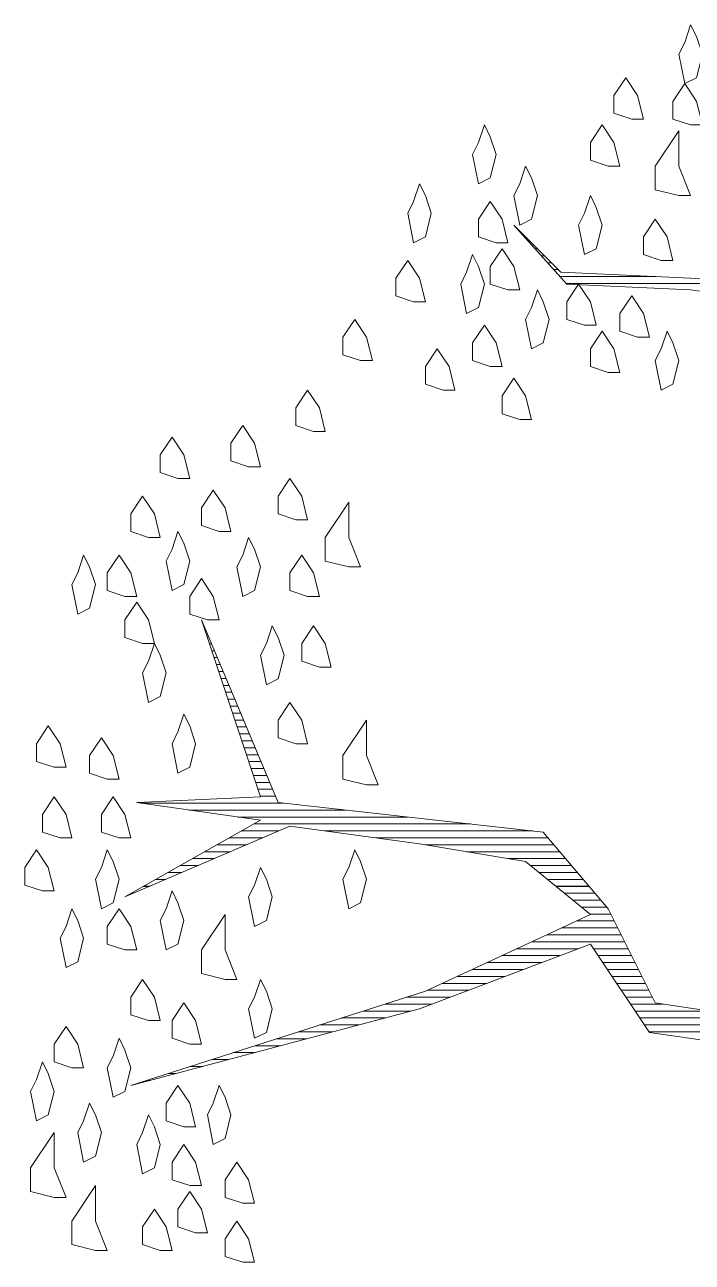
# Model space of a CAD drawing. Header units: centimetres. Extents: x 867 to 19881, y 2761 to 6151.
# Drawn here: x 2255.73 to 2274.33, y 4701.3 to 4735.78 of the extents above; entities that cross this region are included whole.
import ezdxf

# ---------------------------------------------------------------- set-up
doc = ezdxf.new("R2010")
doc.units = ezdxf.units.CM
doc.layers.add('PLAN TEFRİŞLER', color=7, linetype='Continuous', lineweight=0)

# ---------------------------------------------------------------- blocks, each defined once
blk = doc.blocks.new('*X64-flat-121')
at = {"color": 0}
for p, q in [((2763.01, 2876.04), (2763.08, 2876.04)), ((2764.48, 2874.42), (2764.71, 2874.42)), ((2765.94, 2872.79), (2766.33, 2872.79)), ((2767.4, 2871.16), (2767.96, 2871.16)), ((2768.87, 2869.54), (2769.59, 2869.54)), ((2770.33, 2867.91), (2771.21, 2867.91)), ((2771.8, 2866.28), (2772.84, 2866.28)), ((2773.26, 2864.66), (2795.7, 2864.66)), ((2774.72, 2863.03), (2821.45, 2863.03)), ((2689.31, 2783.32), (2689.38, 2783.32)), ((2689.86, 2781.69), (2690.06, 2781.69)), ((2690.4, 2780.07), (2690.74, 2780.07)), ((2690.94, 2778.44), (2691.42, 2778.44)), ((2691.48, 2776.81), (2692.11, 2776.81)), ((2692.03, 2775.19), (2692.79, 2775.19)), ((2692.57, 2773.56), (2693.47, 2773.56)), ((2693.11, 2771.93), (2694.15, 2771.93)), ((2693.65, 2770.31), (2694.83, 2770.31)), ((2694.19, 2768.68), (2695.52, 2768.68)), ((2694.74, 2767.05), (2696.2, 2767.05)), ((2695.28, 2765.43), (2696.88, 2765.43)), ((2695.82, 2763.8), (2697.56, 2763.8)), ((2696.36, 2762.17), (2698.25, 2762.17)), ((2696.91, 2760.55), (2698.93, 2760.55)), ((2697.45, 2758.92), (2699.61, 2758.92)), ((2697.99, 2757.29), (2700.29, 2757.29)), ((2698.53, 2755.67), (2700.97, 2755.67)), ((2699.08, 2754.04), (2701.66, 2754.04)), ((2699.62, 2752.41), (2702.34, 2752.41)), ((2700.16, 2750.79), (2703.02, 2750.79)), ((2700.7, 2749.16), (2703.7, 2749.16)), ((2701.24, 2747.53), (2704.39, 2747.53)), ((2701.79, 2745.91), (2705.07, 2745.91)), ((2702.33, 2744.28), (2705.75, 2744.28)), ((2702.87, 2742.65), (2706.43, 2742.65)), ((2674.82, 2741.03), (2708.3, 2741.03)), ((2686.21, 2739.4), (2722.94, 2739.4)), ((2697.6, 2737.77), (2737.58, 2737.77)), ((2698.49, 2734.52), (2707.23, 2734.52)), ((2701.37, 2736.15), (2752.22, 2736.15)), ((2717.97, 2734.52), (2766.86, 2734.52)), ((2692.74, 2731.27), (2699.64, 2731.27)), ((2695.61, 2732.89), (2703.43, 2732.89)), ((2729.9, 2732.89), (2770.45, 2732.89)), ((2741.54, 2731.27), (2771.83, 2731.27)), ((2686.98, 2728.01), (2692.05, 2728.01)), ((2689.86, 2729.64), (2695.84, 2729.64)), ((2751.3, 2729.64), (2773.21, 2729.64)), ((2761.06, 2728.01), (2774.58, 2728.01)), ((2684.1, 2726.39), (2688.25, 2726.39)), ((2766.31, 2726.39), (2775.96, 2726.39)), ((2678.35, 2723.13), (2680.66, 2723.13)), ((2681.22, 2724.76), (2684.46, 2724.76)), ((2768.3, 2724.76), (2777.34, 2724.76)), ((2770.29, 2723.13), (2778.71, 2723.13)), ((2672.59, 2719.88), (2673.07, 2719.88)), ((2675.47, 2721.5), (2676.86, 2721.5)), ((2772.28, 2721.5), (2780.09, 2721.5)), ((2774.26, 2719.88), (2781.46, 2719.88)), ((2776.25, 2718.25), (2782.84, 2718.25)), ((2778.24, 2716.62), (2784.22, 2716.62)), ((2777.13, 2713.37), (2785.97, 2713.37)), ((2780.23, 2715), (2785.16, 2715)), ((2773.62, 2711.74), (2786.78, 2711.74)), ((2766.61, 2708.49), (2788.41, 2708.49)), ((2770.12, 2710.12), (2787.6, 2710.12)), ((2759.61, 2705.24), (2773.19, 2705.24)), ((2763.11, 2706.86), (2777.48, 2706.86)), ((2781.11, 2706.86), (2789.22, 2706.86)), ((2782.19, 2705.24), (2790.04, 2705.24)), ((2752.6, 2701.98), (2764.61, 2701.98)), ((2756.1, 2703.61), (2768.9, 2703.61)), ((2783.27, 2703.61), (2790.85, 2703.61)), ((2784.36, 2701.98), (2791.66, 2701.98)), ((2749.1, 2700.36), (2760.32, 2700.36)), ((2785.44, 2700.36), (2792.48, 2700.36)), ((2742.09, 2697.1), (2751.75, 2697.1)), ((2745.59, 2698.73), (2756.04, 2698.73)), ((2786.53, 2698.73), (2793.29, 2698.73)), ((2787.61, 2697.1), (2794.1, 2697.1)), ((2732.12, 2693.85), (2743.17, 2693.85)), ((2737.21, 2695.48), (2747.46, 2695.48)), ((2788.7, 2695.48), (2794.92, 2695.48)), ((2789.78, 2693.85), (2797.48, 2693.85)), ((2721.96, 2690.6), (2732.16, 2690.6)), ((2727.04, 2692.22), (2738.29, 2692.22)), ((2790.87, 2692.22), (2808.54, 2692.22)), ((2791.95, 2690.6), (2819.6, 2690.6)), ((2711.79, 2687.34), (2719.9, 2687.34)), ((2716.87, 2688.97), (2726.03, 2688.97)), ((2793.03, 2688.97), (2830.67, 2688.97)), ((2794.12, 2687.34), (2841.73, 2687.34)), ((2706.71, 2685.72), (2713.77, 2685.72)), ((2696.54, 2682.46), (2701.5, 2682.46)), ((2701.62, 2684.09), (2707.63, 2684.09)), ((2686.37, 2679.21), (2689.24, 2679.21)), ((2691.46, 2680.84), (2695.37, 2680.84)), ((2676.21, 2675.96), (2676.98, 2675.96)), ((2681.29, 2677.58), (2683.11, 2677.58))]:
    blk.add_line(p, q, dxfattribs=at)
blk = doc.blocks.new('*X20')
at = {"color": 0}
for p, q in [((16.9852, 17.68), (16.9856, 17.68)), ((16.9942, 17.67), (16.9956, 17.67)), ((17.0032, 17.66), (17.0056, 17.66)), ((17.0122, 17.65), (17.0156, 17.65)), ((17.0212, 17.64), (17.0256, 17.64)), ((17.0302, 17.63), (17.0356, 17.63)), ((17.0392, 17.62), (17.0456, 17.62)), ((17.0482, 17.61), (17.1861, 17.61)), ((17.0572, 17.6), (17.3444, 17.6)), ((16.5321, 17.11), (16.5325, 17.11)), ((16.5355, 17.1), (16.5367, 17.1)), ((16.5388, 17.09), (16.5409, 17.09)), ((16.5421, 17.08), (16.5451, 17.08)), ((16.5454, 17.07), (16.5493, 17.07)), ((16.5488, 17.06), (16.5535, 17.06)), ((16.5521, 17.05), (16.5577, 17.05)), ((16.5554, 17.04), (16.5619, 17.04)), ((16.5588, 17.03), (16.566, 17.03)), ((16.5621, 17.02), (16.5702, 17.02)), ((16.5654, 17.01), (16.5744, 17.01)), ((16.5688, 17), (16.5786, 17)), ((16.5721, 16.99), (16.5828, 16.99)), ((16.5754, 16.98), (16.587, 16.98)), ((16.5788, 16.97), (16.5912, 16.97)), ((16.5821, 16.96), (16.5954, 16.96)), ((16.5854, 16.95), (16.5996, 16.95)), ((16.5888, 16.94), (16.6038, 16.94)), ((16.5921, 16.93), (16.608, 16.93)), ((16.5954, 16.92), (16.6122, 16.92)), ((16.5988, 16.91), (16.6164, 16.91)), ((16.6021, 16.9), (16.6206, 16.9)), ((16.6054, 16.89), (16.6248, 16.89)), ((16.6088, 16.88), (16.629, 16.88)), ((16.6121, 16.87), (16.6331, 16.87)), ((16.6154, 16.86), (16.6373, 16.86)), ((16.443, 16.85), (16.6488, 16.85)), ((16.513, 16.84), (16.7388, 16.84)), ((16.583, 16.83), (16.8288, 16.83)), ((16.5885, 16.81), (16.6422, 16.81)), ((16.6062, 16.82), (16.9188, 16.82)), ((16.7083, 16.81), (17.0088, 16.81)), ((16.5531, 16.79), (16.5956, 16.79)), ((16.5708, 16.8), (16.6189, 16.8)), ((16.7816, 16.8), (17.0309, 16.8)), ((16.8532, 16.79), (17.0394, 16.79)), ((16.5178, 16.77), (16.5489, 16.77)), ((16.5355, 16.78), (16.5722, 16.78)), ((16.9132, 16.78), (17.0478, 16.78)), ((16.9732, 16.77), (17.0563, 16.77)), ((16.5001, 16.76), (16.5256, 16.76)), ((17.0054, 16.76), (17.0647, 16.76)), ((16.4647, 16.74), (16.4789, 16.74)), ((16.4824, 16.75), (16.5022, 16.75)), ((17.0177, 16.75), (17.0732, 16.75)), ((17.0299, 16.74), (17.0817, 16.74)), ((16.4293, 16.72), (16.4322, 16.72)), ((16.447, 16.73), (16.4556, 16.73)), ((17.0421, 16.73), (17.0901, 16.73)), ((17.0543, 16.72), (17.0986, 16.72)), ((17.0665, 16.71), (17.1071, 16.71)), ((17.0788, 16.7), (17.1155, 16.7)), ((17.0719, 16.68), (17.1263, 16.68)), ((17.091, 16.69), (17.1213, 16.69)), ((17.0504, 16.67), (17.1313, 16.67)), ((17.0073, 16.65), (17.1413, 16.65)), ((17.0288, 16.66), (17.1363, 16.66)), ((16.9642, 16.63), (17.0477, 16.63)), ((16.9858, 16.64), (17.0741, 16.64)), ((17.0964, 16.64), (17.1463, 16.64)), ((17.1031, 16.63), (17.1513, 16.63)), ((16.9211, 16.61), (16.995, 16.61)), ((16.9427, 16.62), (17.0214, 16.62)), ((17.1097, 16.62), (17.1563, 16.62)), ((17.1164, 16.61), (17.1613, 16.61)), ((16.8996, 16.6), (16.9686, 16.6)), ((17.1231, 16.6), (17.1663, 16.6)), ((16.8565, 16.58), (16.9159, 16.58)), ((16.8781, 16.59), (16.9423, 16.59)), ((17.1297, 16.59), (17.1713, 16.59)), ((17.1364, 16.58), (17.1763, 16.58)), ((16.7953, 16.56), (16.8632, 16.56)), ((16.8265, 16.57), (16.8895, 16.57)), ((17.1431, 16.57), (17.1813, 16.57)), ((17.1497, 16.56), (17.1971, 16.56)), ((16.7328, 16.54), (16.7955, 16.54)), ((16.764, 16.55), (16.8332, 16.55)), ((17.1564, 16.55), (17.2651, 16.55)), ((17.163, 16.54), (17.3331, 16.54)), ((16.6703, 16.52), (16.7201, 16.52)), ((16.7015, 16.53), (16.7578, 16.53)), ((17.1697, 16.53), (17.401, 16.53)), ((17.1764, 16.52), (17.469, 16.52)), ((16.639, 16.51), (16.6824, 16.51)), ((16.5765, 16.49), (16.607, 16.49)), ((16.6078, 16.5), (16.6447, 16.5)), ((16.514, 16.47), (16.5317, 16.47)), ((16.5453, 16.48), (16.5693, 16.48)), ((16.4515, 16.45), (16.4563, 16.45)), ((16.4828, 16.46), (16.494, 16.46))]:
    blk.add_line(p, q, dxfattribs=at)

msp = doc.modelspace()

# ---------------------------------------------------------------- linework, layer by layer
at = {"layer": 'PLAN TEFRİŞLER', "color": 252, "lineweight": 0, "true_color": 0x939598}
for p, q in [((2270.669, 4728.885, -156.65), (2269.355, 4730.199, -156.65)), ((2269.355, 4730.199, -156.65), (2270.833, 4728.557, -156.65)), ((2270.669, 4728.885), (2269.355, 4730.199)), ((2269.355, 4730.199), (2270.833, 4728.557)), ((2274.281, 4728.721, -156.65), (2270.669, 4728.885, -156.65)), ((2274.281, 4728.721), (2270.669, 4728.885)), ((2276.58, 4728.557, -156.65), (2274.281, 4728.721, -156.65)), ((2276.58, 4728.557), (2274.281, 4728.721)), ((2270.833, 4728.557, -156.65), (2274.281, 4728.393, -156.65)), ((2270.833, 4728.557), (2274.281, 4728.393)), ((2274.281, 4728.393, -156.65), (2276.744, 4728.064, -156.65)), ((2274.281, 4728.393), (2276.744, 4728.064)), ((2262.787, 4714.107, -156.65), (2260.652, 4719.197, -156.65)), ((2260.652, 4719.197, -156.65), (2262.294, 4714.271, -156.65)), ((2262.787, 4714.107), (2260.652, 4719.197)), ((2260.652, 4719.197), (2262.294, 4714.271)), ((2262.294, 4714.271, -156.65), (2258.846, 4714.107, -156.65)), ((2262.294, 4714.271), (2258.846, 4714.107)), ((2258.846, 4714.107, -156.65), (2262.294, 4713.614, -156.65)), ((2258.846, 4714.107), (2262.294, 4713.614)), ((2270.176, 4713.286, -156.65), (2262.787, 4714.107, -156.65)), ((2270.176, 4713.286), (2262.787, 4714.107)), ((2262.294, 4713.614, -156.65), (2258.518, 4711.48, -156.65)), ((2262.294, 4713.614), (2258.518, 4711.48)), ((2258.518, 4711.48, -156.65), (2263.115, 4713.45, -156.65)), ((2258.518, 4711.48), (2263.115, 4713.45)), ((2263.115, 4713.45, -156.65), (2266.728, 4712.957, -156.65)), ((2263.115, 4713.45), (2266.728, 4712.957)), ((2271.982, 4711.151, -156.65), (2270.176, 4713.286, -156.65)), ((2271.982, 4711.151), (2270.176, 4713.286)), ((2266.728, 4712.957, -156.65), (2269.683, 4712.465, -156.65)), ((2266.728, 4712.957), (2269.683, 4712.465)), ((2269.683, 4712.465, -156.65), (2271.49, 4710.987, -156.65)), ((2269.683, 4712.465), (2271.49, 4710.987)), ((2273.296, 4708.524, -156.65), (2271.982, 4711.151, -156.65)), ((2273.296, 4708.524), (2271.982, 4711.151)), ((2271.49, 4710.987, -156.65), (2266.892, 4708.852, -156.65)), ((2271.49, 4710.987), (2266.892, 4708.852)), ((2266.728, 4708.36, -156.65), (2271.49, 4710.166, -156.65)), ((2266.728, 4708.36), (2271.49, 4710.166)), ((2271.49, 4710.166, -156.65), (2273.132, 4707.703, -156.65)), ((2271.49, 4710.166), (2273.132, 4707.703)), ((2266.892, 4708.852, -156.65), (2258.682, 4706.225, -156.65)), ((2266.892, 4708.852), (2258.682, 4706.225)), ((2258.682, 4706.225, -156.65), (2266.728, 4708.36, -156.65)), ((2258.682, 4706.225), (2266.728, 4708.36)), ((2278.879, 4707.703, -156.65), (2273.296, 4708.524, -156.65)), ((2278.879, 4707.703), (2273.296, 4708.524)), ((2273.132, 4707.703, -156.65), (2278.879, 4706.882, -156.65)), ((2273.132, 4707.703), (2278.879, 4706.882))]:
    msp.add_line(p, q, dxfattribs=at)
at = {"layer": 'PLAN TEFRİŞLER', "color": 252, "lineweight": 0, "true_color": 0x939598, "elevation": -156.65}
for points in [[(2274.117, 4735.289), (2273.953, 4734.961), (2274.117, 4734.14), (2274.445, 4734.304), (2274.609, 4734.961), (2274.445, 4735.453), (2274.281, 4735.782)], [(2272.639, 4733.154), (2272.146, 4733.319), (2272.146, 4733.811), (2272.475, 4734.304), (2272.803, 4733.811), (2272.967, 4733.154)], [(2274.281, 4732.99), (2273.788, 4733.154), (2273.788, 4733.647), (2274.117, 4734.14), (2274.445, 4733.647), (2274.609, 4732.99)], [(2268.37, 4732.498), (2268.206, 4732.169), (2268.37, 4731.348), (2268.698, 4731.512), (2268.862, 4732.169), (2268.698, 4732.662), (2268.534, 4732.99)], [(2271.982, 4731.841), (2271.49, 4732.005), (2271.49, 4732.498), (2271.818, 4732.99), (2272.146, 4732.498), (2272.311, 4731.841)], [(2273.953, 4731.02), (2273.296, 4731.184), (2273.296, 4731.841), (2273.953, 4732.826), (2273.953, 4731.841), (2274.281, 4731.02)], [(2269.519, 4731.348), (2269.355, 4731.02), (2269.519, 4730.199), (2269.848, 4730.363), (2270.012, 4731.02), (2269.848, 4731.512), (2269.683, 4731.841)], [(2266.564, 4730.856), (2266.399, 4730.527), (2266.564, 4729.706), (2266.892, 4729.87), (2267.056, 4730.527), (2266.892, 4731.02), (2266.728, 4731.348)], [(2271.325, 4730.527), (2271.161, 4730.199), (2271.325, 4729.378), (2271.654, 4729.542), (2271.818, 4730.199), (2271.654, 4730.691), (2271.49, 4731.02)], [(2268.862, 4729.706), (2268.37, 4729.87), (2268.37, 4730.363), (2268.698, 4730.856), (2269.027, 4730.363), (2269.191, 4729.706)], [(2273.46, 4729.214), (2272.967, 4729.378), (2272.967, 4729.87), (2273.296, 4730.363), (2273.624, 4729.87), (2273.788, 4729.214)], [(2268.041, 4728.885), (2267.877, 4728.557), (2268.041, 4727.736), (2268.37, 4727.9), (2268.534, 4728.557), (2268.37, 4729.049), (2268.206, 4729.378)], [(2269.191, 4728.393), (2268.698, 4728.557), (2268.698, 4729.049), (2269.027, 4729.542), (2269.355, 4729.049), (2269.519, 4728.393)], [(2266.564, 4728.064), (2266.071, 4728.228), (2266.071, 4728.721), (2266.399, 4729.214), (2266.728, 4728.721), (2266.892, 4728.064)], [(2269.848, 4727.9), (2269.683, 4727.572), (2269.848, 4726.751), (2270.176, 4726.915), (2270.34, 4727.572), (2270.176, 4728.064), (2270.012, 4728.393)], [(2271.325, 4727.407), (2270.833, 4727.572), (2270.833, 4728.064), (2271.161, 4728.557), (2271.49, 4728.064), (2271.654, 4727.407)], [(2272.803, 4727.079), (2272.311, 4727.243), (2272.311, 4727.736), (2272.639, 4728.228), (2272.967, 4727.736), (2273.132, 4727.079)], [(2265.086, 4726.422), (2264.593, 4726.586), (2264.593, 4727.079), (2264.922, 4727.572), (2265.25, 4727.079), (2265.414, 4726.422)], [(2268.698, 4726.258), (2268.206, 4726.422), (2268.206, 4726.915), (2268.534, 4727.407), (2268.862, 4726.915), (2269.027, 4726.258)], [(2271.982, 4726.094), (2271.49, 4726.258), (2271.49, 4726.751), (2271.818, 4727.243), (2272.146, 4726.751), (2272.311, 4726.094)], [(2273.46, 4726.751), (2273.296, 4726.422), (2273.46, 4725.601), (2273.788, 4725.765), (2273.953, 4726.422), (2273.788, 4726.915), (2273.624, 4727.243)], [(2267.385, 4725.601), (2266.892, 4725.765), (2266.892, 4726.258), (2267.22, 4726.751), (2267.549, 4726.258), (2267.713, 4725.601)], [(2269.519, 4724.78), (2269.027, 4724.944), (2269.027, 4725.437), (2269.355, 4725.93), (2269.683, 4725.437), (2269.848, 4724.78)], [(2263.772, 4724.452), (2263.28, 4724.616), (2263.28, 4725.108), (2263.608, 4725.601), (2263.936, 4725.108), (2264.101, 4724.452)], [(2261.966, 4723.466), (2261.473, 4723.631), (2261.473, 4724.123), (2261.802, 4724.616), (2262.13, 4724.123), (2262.294, 4723.466)], [(2259.996, 4723.138), (2259.503, 4723.302), (2259.503, 4723.795), (2259.831, 4724.287), (2260.16, 4723.795), (2260.324, 4723.138)], [(2263.28, 4721.989), (2262.787, 4722.153), (2262.787, 4722.645), (2263.115, 4723.138), (2263.444, 4722.645), (2263.608, 4721.989)], [(2261.145, 4721.66), (2260.652, 4721.824), (2260.652, 4722.317), (2260.981, 4722.81), (2261.309, 4722.317), (2261.473, 4721.66)], [(2259.175, 4721.496), (2258.682, 4721.66), (2258.682, 4722.153), (2259.01, 4722.645), (2259.339, 4722.153), (2259.503, 4721.496)], [(2264.757, 4720.675), (2264.101, 4720.839), (2264.101, 4721.496), (2264.757, 4722.481), (2264.757, 4721.496), (2265.086, 4720.675)], [(2259.831, 4721.168), (2259.667, 4720.839), (2259.831, 4720.018), (2260.16, 4720.182), (2260.324, 4720.839), (2260.16, 4721.332), (2259.996, 4721.66)], [(2261.802, 4721.003), (2261.638, 4720.675), (2261.802, 4719.854), (2262.13, 4720.018), (2262.294, 4720.675), (2262.13, 4721.168), (2261.966, 4721.496)], [(2257.204, 4720.511), (2257.04, 4720.182), (2257.204, 4719.361), (2257.533, 4719.526), (2257.697, 4720.182), (2257.533, 4720.675), (2257.368, 4721.003)], [(2258.518, 4719.854), (2258.025, 4720.018), (2258.025, 4720.511), (2258.354, 4721.003), (2258.682, 4720.511), (2258.846, 4719.854)], [(2263.608, 4719.854), (2263.115, 4720.018), (2263.115, 4720.511), (2263.444, 4721.003), (2263.772, 4720.511), (2263.936, 4719.854)], [(2260.817, 4719.197), (2260.324, 4719.361), (2260.324, 4719.854), (2260.652, 4720.347), (2260.981, 4719.854), (2261.145, 4719.197)], [(2259.01, 4718.54), (2258.518, 4718.705), (2258.518, 4719.197), (2258.846, 4719.69), (2259.175, 4719.197), (2259.339, 4718.54)], [(2262.459, 4718.54), (2262.294, 4718.212), (2262.459, 4717.391), (2262.787, 4717.555), (2262.951, 4718.212), (2262.787, 4718.705), (2262.623, 4719.033)], [(2263.936, 4717.884), (2263.444, 4718.048), (2263.444, 4718.54), (2263.772, 4719.033), (2264.101, 4718.54), (2264.265, 4717.884)], [(2259.175, 4718.048), (2259.01, 4717.719), (2259.175, 4716.898), (2259.503, 4717.063), (2259.667, 4717.719), (2259.503, 4718.212), (2259.339, 4718.54)], [(2263.28, 4715.749), (2262.787, 4715.913), (2262.787, 4716.406), (2263.115, 4716.898), (2263.444, 4716.406), (2263.608, 4715.749)], [(2259.996, 4716.077), (2259.831, 4715.749), (2259.996, 4714.928), (2260.324, 4715.092), (2260.488, 4715.749), (2260.324, 4716.242), (2260.16, 4716.57)], [(2256.547, 4715.092), (2256.055, 4715.256), (2256.055, 4715.749), (2256.383, 4716.242), (2256.712, 4715.749), (2256.876, 4715.092)], [(2265.25, 4714.6), (2264.593, 4714.764), (2264.593, 4715.421), (2265.25, 4716.406), (2265.25, 4715.421), (2265.578, 4714.6)], [(2258.025, 4714.764), (2257.533, 4714.928), (2257.533, 4715.421), (2257.861, 4715.913), (2258.189, 4715.421), (2258.354, 4714.764)], [(2256.712, 4713.122), (2256.219, 4713.286), (2256.219, 4713.778), (2256.547, 4714.271), (2256.876, 4713.778), (2257.04, 4713.122)], [(2258.354, 4713.122), (2257.861, 4713.286), (2257.861, 4713.778), (2258.189, 4714.271), (2258.518, 4713.778), (2258.682, 4713.122)], [(2256.219, 4711.644), (2255.726, 4711.808), (2255.726, 4712.301), (2256.055, 4712.793), (2256.383, 4712.301), (2256.547, 4711.644)], [(2257.861, 4712.301), (2257.697, 4711.972), (2257.861, 4711.151), (2258.189, 4711.315), (2258.354, 4711.972), (2258.189, 4712.465), (2258.025, 4712.793)], [(2264.757, 4712.301), (2264.593, 4711.972), (2264.757, 4711.151), (2265.086, 4711.315), (2265.25, 4711.972), (2265.086, 4712.465), (2264.922, 4712.793)], [(2262.13, 4711.808), (2261.966, 4711.48), (2262.13, 4710.659), (2262.459, 4710.823), (2262.623, 4711.48), (2262.459, 4711.972), (2262.294, 4712.301)], [(2259.667, 4711.151), (2259.503, 4710.823), (2259.667, 4710.002), (2259.996, 4710.166), (2260.16, 4710.823), (2259.996, 4711.315), (2259.831, 4711.644)], [(2256.876, 4710.659), (2256.712, 4710.33), (2256.876, 4709.509), (2257.204, 4709.673), (2257.368, 4710.33), (2257.204, 4710.823), (2257.04, 4711.151)], [(2258.518, 4710.002), (2258.025, 4710.166), (2258.025, 4710.659), (2258.354, 4711.151), (2258.682, 4710.659), (2258.846, 4710.002)], [(2261.309, 4709.181), (2260.652, 4709.345), (2260.652, 4710.002), (2261.309, 4710.987), (2261.309, 4710.002), (2261.638, 4709.181)], [(2259.175, 4708.031), (2258.682, 4708.196), (2258.682, 4708.688), (2259.01, 4709.181), (2259.339, 4708.688), (2259.503, 4708.031)], [(2262.13, 4708.688), (2261.966, 4708.36), (2262.13, 4707.539), (2262.459, 4707.703), (2262.623, 4708.36), (2262.459, 4708.852), (2262.294, 4709.181)], [(2260.324, 4707.375), (2259.831, 4707.539), (2259.831, 4708.031), (2260.16, 4708.524), (2260.488, 4708.031), (2260.652, 4707.375)], [(2257.04, 4706.718), (2256.547, 4706.882), (2256.547, 4707.375), (2256.876, 4707.867), (2257.204, 4707.375), (2257.368, 4706.718)], [(2258.189, 4707.046), (2258.025, 4706.718), (2258.189, 4705.897), (2258.518, 4706.061), (2258.682, 4706.718), (2258.518, 4707.21), (2258.354, 4707.539)], [(2256.055, 4706.389), (2255.891, 4706.061), (2256.055, 4705.24), (2256.383, 4705.404), (2256.547, 4706.061), (2256.383, 4706.554), (2256.219, 4706.882)], [(2260.16, 4705.076), (2259.667, 4705.24), (2259.667, 4705.733), (2259.996, 4706.225), (2260.324, 4705.733), (2260.488, 4705.076)], [(2260.981, 4705.733), (2260.817, 4705.404), (2260.981, 4704.583), (2261.309, 4704.747), (2261.473, 4705.404), (2261.309, 4705.897), (2261.145, 4706.225)], [(2257.368, 4705.24), (2257.204, 4704.912), (2257.368, 4704.091), (2257.697, 4704.255), (2257.861, 4704.912), (2257.697, 4705.404), (2257.533, 4705.733)], [(2259.01, 4704.912), (2258.846, 4704.583), (2259.01, 4703.762), (2259.339, 4703.926), (2259.503, 4704.583), (2259.339, 4705.076), (2259.175, 4705.404)], [(2256.547, 4703.105), (2255.891, 4703.27), (2255.891, 4703.926), (2256.547, 4704.912), (2256.547, 4703.926), (2256.876, 4703.105)], [(2260.324, 4703.434), (2259.831, 4703.598), (2259.831, 4704.091), (2260.16, 4704.583), (2260.488, 4704.091), (2260.652, 4703.434)], [(2261.802, 4702.941), (2261.309, 4703.105), (2261.309, 4703.598), (2261.638, 4704.091), (2261.966, 4703.598), (2262.13, 4702.941)], [(2257.697, 4701.627), (2257.04, 4701.792), (2257.04, 4702.448), (2257.697, 4703.434), (2257.697, 4702.448), (2258.025, 4701.627)], [(2260.488, 4702.12), (2259.996, 4702.284), (2259.996, 4702.777), (2260.324, 4703.27), (2260.652, 4702.777), (2260.817, 4702.12)], [(2259.503, 4701.627), (2259.01, 4701.792), (2259.01, 4702.284), (2259.339, 4702.777), (2259.667, 4702.284), (2259.831, 4701.627)], [(2261.802, 4701.299), (2261.309, 4701.463), (2261.309, 4701.956), (2261.638, 4702.448), (2261.966, 4701.956), (2262.13, 4701.299)]]:
    msp.add_lwpolyline(points, close=True, dxfattribs=at)
at = {"layer": 'PLAN TEFRİŞLER', "color": 252, "lineweight": 0, "true_color": 0x939598}
for points in [[(2274.117, 4735.289), (2273.953, 4734.961), (2274.117, 4734.14), (2274.445, 4734.304), (2274.609, 4734.961), (2274.445, 4735.453), (2274.281, 4735.782)], [(2272.639, 4733.154), (2272.146, 4733.319), (2272.146, 4733.811), (2272.475, 4734.304), (2272.803, 4733.811), (2272.967, 4733.154)], [(2274.281, 4732.99), (2273.788, 4733.154), (2273.788, 4733.647), (2274.117, 4734.14), (2274.445, 4733.647), (2274.609, 4732.99)], [(2268.37, 4732.498), (2268.206, 4732.169), (2268.37, 4731.348), (2268.698, 4731.512), (2268.862, 4732.169), (2268.698, 4732.662), (2268.534, 4732.99)], [(2271.982, 4731.841), (2271.49, 4732.005), (2271.49, 4732.498), (2271.818, 4732.99), (2272.146, 4732.498), (2272.311, 4731.841)], [(2273.953, 4731.02), (2273.296, 4731.184), (2273.296, 4731.841), (2273.953, 4732.826), (2273.953, 4731.841), (2274.281, 4731.02)], [(2269.519, 4731.348), (2269.355, 4731.02), (2269.519, 4730.199), (2269.848, 4730.363), (2270.012, 4731.02), (2269.848, 4731.512), (2269.683, 4731.841)], [(2266.564, 4730.856), (2266.399, 4730.527), (2266.564, 4729.706), (2266.892, 4729.87), (2267.056, 4730.527), (2266.892, 4731.02), (2266.728, 4731.348)], [(2271.325, 4730.527), (2271.161, 4730.199), (2271.325, 4729.378), (2271.654, 4729.542), (2271.818, 4730.199), (2271.654, 4730.691), (2271.49, 4731.02)], [(2268.862, 4729.706), (2268.37, 4729.87), (2268.37, 4730.363), (2268.698, 4730.856), (2269.027, 4730.363), (2269.191, 4729.706)], [(2273.46, 4729.214), (2272.967, 4729.378), (2272.967, 4729.87), (2273.296, 4730.363), (2273.624, 4729.87), (2273.788, 4729.214)], [(2268.041, 4728.885), (2267.877, 4728.557), (2268.041, 4727.736), (2268.37, 4727.9), (2268.534, 4728.557), (2268.37, 4729.049), (2268.206, 4729.378)], [(2269.191, 4728.393), (2268.698, 4728.557), (2268.698, 4729.049), (2269.027, 4729.542), (2269.355, 4729.049), (2269.519, 4728.393)], [(2266.564, 4728.064), (2266.071, 4728.228), (2266.071, 4728.721), (2266.399, 4729.214), (2266.728, 4728.721), (2266.892, 4728.064)], [(2269.848, 4727.9), (2269.683, 4727.572), (2269.848, 4726.751), (2270.176, 4726.915), (2270.34, 4727.572), (2270.176, 4728.064), (2270.012, 4728.393)], [(2271.325, 4727.407), (2270.833, 4727.572), (2270.833, 4728.064), (2271.161, 4728.557), (2271.49, 4728.064), (2271.654, 4727.407)], [(2272.803, 4727.079), (2272.311, 4727.243), (2272.311, 4727.736), (2272.639, 4728.228), (2272.967, 4727.736), (2273.132, 4727.079)], [(2265.086, 4726.422), (2264.593, 4726.586), (2264.593, 4727.079), (2264.922, 4727.572), (2265.25, 4727.079), (2265.414, 4726.422)], [(2268.698, 4726.258), (2268.206, 4726.422), (2268.206, 4726.915), (2268.534, 4727.407), (2268.862, 4726.915), (2269.027, 4726.258)], [(2271.982, 4726.094), (2271.49, 4726.258), (2271.49, 4726.751), (2271.818, 4727.243), (2272.146, 4726.751), (2272.311, 4726.094)], [(2273.46, 4726.751), (2273.296, 4726.422), (2273.46, 4725.601), (2273.788, 4725.765), (2273.953, 4726.422), (2273.788, 4726.915), (2273.624, 4727.243)], [(2267.385, 4725.601), (2266.892, 4725.765), (2266.892, 4726.258), (2267.22, 4726.751), (2267.549, 4726.258), (2267.713, 4725.601)], [(2269.519, 4724.78), (2269.027, 4724.944), (2269.027, 4725.437), (2269.355, 4725.93), (2269.683, 4725.437), (2269.848, 4724.78)], [(2263.772, 4724.452), (2263.28, 4724.616), (2263.28, 4725.108), (2263.608, 4725.601), (2263.936, 4725.108), (2264.101, 4724.452)], [(2261.966, 4723.466), (2261.473, 4723.631), (2261.473, 4724.123), (2261.802, 4724.616), (2262.13, 4724.123), (2262.294, 4723.466)], [(2259.996, 4723.138), (2259.503, 4723.302), (2259.503, 4723.795), (2259.831, 4724.287), (2260.16, 4723.795), (2260.324, 4723.138)], [(2263.28, 4721.989), (2262.787, 4722.153), (2262.787, 4722.645), (2263.115, 4723.138), (2263.444, 4722.645), (2263.608, 4721.989)], [(2261.145, 4721.66), (2260.652, 4721.824), (2260.652, 4722.317), (2260.981, 4722.81), (2261.309, 4722.317), (2261.473, 4721.66)], [(2259.175, 4721.496), (2258.682, 4721.66), (2258.682, 4722.153), (2259.01, 4722.645), (2259.339, 4722.153), (2259.503, 4721.496)], [(2264.757, 4720.675), (2264.101, 4720.839), (2264.101, 4721.496), (2264.757, 4722.481), (2264.757, 4721.496), (2265.086, 4720.675)], [(2259.831, 4721.168), (2259.667, 4720.839), (2259.831, 4720.018), (2260.16, 4720.182), (2260.324, 4720.839), (2260.16, 4721.332), (2259.996, 4721.66)], [(2261.802, 4721.003), (2261.638, 4720.675), (2261.802, 4719.854), (2262.13, 4720.018), (2262.294, 4720.675), (2262.13, 4721.168), (2261.966, 4721.496)], [(2257.204, 4720.511), (2257.04, 4720.182), (2257.204, 4719.361), (2257.533, 4719.526), (2257.697, 4720.182), (2257.533, 4720.675), (2257.368, 4721.003)], [(2258.518, 4719.854), (2258.025, 4720.018), (2258.025, 4720.511), (2258.354, 4721.003), (2258.682, 4720.511), (2258.846, 4719.854)], [(2263.608, 4719.854), (2263.115, 4720.018), (2263.115, 4720.511), (2263.444, 4721.003), (2263.772, 4720.511), (2263.936, 4719.854)], [(2260.817, 4719.197), (2260.324, 4719.361), (2260.324, 4719.854), (2260.652, 4720.347), (2260.981, 4719.854), (2261.145, 4719.197)], [(2259.01, 4718.54), (2258.518, 4718.705), (2258.518, 4719.197), (2258.846, 4719.69), (2259.175, 4719.197), (2259.339, 4718.54)], [(2262.459, 4718.54), (2262.294, 4718.212), (2262.459, 4717.391), (2262.787, 4717.555), (2262.951, 4718.212), (2262.787, 4718.705), (2262.623, 4719.033)], [(2263.936, 4717.884), (2263.444, 4718.048), (2263.444, 4718.54), (2263.772, 4719.033), (2264.101, 4718.54), (2264.265, 4717.884)], [(2259.175, 4718.048), (2259.01, 4717.719), (2259.175, 4716.898), (2259.503, 4717.063), (2259.667, 4717.719), (2259.503, 4718.212), (2259.339, 4718.54)], [(2263.28, 4715.749), (2262.787, 4715.913), (2262.787, 4716.406), (2263.115, 4716.898), (2263.444, 4716.406), (2263.608, 4715.749)], [(2259.996, 4716.077), (2259.831, 4715.749), (2259.996, 4714.928), (2260.324, 4715.092), (2260.488, 4715.749), (2260.324, 4716.242), (2260.16, 4716.57)], [(2256.547, 4715.092), (2256.055, 4715.256), (2256.055, 4715.749), (2256.383, 4716.242), (2256.712, 4715.749), (2256.876, 4715.092)], [(2265.25, 4714.6), (2264.593, 4714.764), (2264.593, 4715.421), (2265.25, 4716.406), (2265.25, 4715.421), (2265.578, 4714.6)], [(2258.025, 4714.764), (2257.533, 4714.928), (2257.533, 4715.421), (2257.861, 4715.913), (2258.189, 4715.421), (2258.354, 4714.764)], [(2256.712, 4713.122), (2256.219, 4713.286), (2256.219, 4713.778), (2256.547, 4714.271), (2256.876, 4713.778), (2257.04, 4713.122)], [(2258.354, 4713.122), (2257.861, 4713.286), (2257.861, 4713.778), (2258.189, 4714.271), (2258.518, 4713.778), (2258.682, 4713.122)], [(2256.219, 4711.644), (2255.726, 4711.808), (2255.726, 4712.301), (2256.055, 4712.793), (2256.383, 4712.301), (2256.547, 4711.644)], [(2257.861, 4712.301), (2257.697, 4711.972), (2257.861, 4711.151), (2258.189, 4711.315), (2258.354, 4711.972), (2258.189, 4712.465), (2258.025, 4712.793)], [(2264.757, 4712.301), (2264.593, 4711.972), (2264.757, 4711.151), (2265.086, 4711.315), (2265.25, 4711.972), (2265.086, 4712.465), (2264.922, 4712.793)], [(2262.13, 4711.808), (2261.966, 4711.48), (2262.13, 4710.659), (2262.459, 4710.823), (2262.623, 4711.48), (2262.459, 4711.972), (2262.294, 4712.301)], [(2259.667, 4711.151), (2259.503, 4710.823), (2259.667, 4710.002), (2259.996, 4710.166), (2260.16, 4710.823), (2259.996, 4711.315), (2259.831, 4711.644)], [(2256.876, 4710.659), (2256.712, 4710.33), (2256.876, 4709.509), (2257.204, 4709.673), (2257.368, 4710.33), (2257.204, 4710.823), (2257.04, 4711.151)], [(2258.518, 4710.002), (2258.025, 4710.166), (2258.025, 4710.659), (2258.354, 4711.151), (2258.682, 4710.659), (2258.846, 4710.002)], [(2261.309, 4709.181), (2260.652, 4709.345), (2260.652, 4710.002), (2261.309, 4710.987), (2261.309, 4710.002), (2261.638, 4709.181)], [(2259.175, 4708.031), (2258.682, 4708.196), (2258.682, 4708.688), (2259.01, 4709.181), (2259.339, 4708.688), (2259.503, 4708.031)], [(2262.13, 4708.688), (2261.966, 4708.36), (2262.13, 4707.539), (2262.459, 4707.703), (2262.623, 4708.36), (2262.459, 4708.852), (2262.294, 4709.181)], [(2260.324, 4707.375), (2259.831, 4707.539), (2259.831, 4708.031), (2260.16, 4708.524), (2260.488, 4708.031), (2260.652, 4707.375)], [(2257.04, 4706.718), (2256.547, 4706.882), (2256.547, 4707.375), (2256.876, 4707.867), (2257.204, 4707.375), (2257.368, 4706.718)], [(2258.189, 4707.046), (2258.025, 4706.718), (2258.189, 4705.897), (2258.518, 4706.061), (2258.682, 4706.718), (2258.518, 4707.21), (2258.354, 4707.539)], [(2256.055, 4706.389), (2255.891, 4706.061), (2256.055, 4705.24), (2256.383, 4705.404), (2256.547, 4706.061), (2256.383, 4706.554), (2256.219, 4706.882)], [(2260.16, 4705.076), (2259.667, 4705.24), (2259.667, 4705.733), (2259.996, 4706.225), (2260.324, 4705.733), (2260.488, 4705.076)], [(2260.981, 4705.733), (2260.817, 4705.404), (2260.981, 4704.583), (2261.309, 4704.747), (2261.473, 4705.404), (2261.309, 4705.897), (2261.145, 4706.225)], [(2257.368, 4705.24), (2257.204, 4704.912), (2257.368, 4704.091), (2257.697, 4704.255), (2257.861, 4704.912), (2257.697, 4705.404), (2257.533, 4705.733)], [(2259.01, 4704.912), (2258.846, 4704.583), (2259.01, 4703.762), (2259.339, 4703.926), (2259.503, 4704.583), (2259.339, 4705.076), (2259.175, 4705.404)], [(2256.547, 4703.105), (2255.891, 4703.27), (2255.891, 4703.926), (2256.547, 4704.912), (2256.547, 4703.926), (2256.876, 4703.105)], [(2260.324, 4703.434), (2259.831, 4703.598), (2259.831, 4704.091), (2260.16, 4704.583), (2260.488, 4704.091), (2260.652, 4703.434)], [(2261.802, 4702.941), (2261.309, 4703.105), (2261.309, 4703.598), (2261.638, 4704.091), (2261.966, 4703.598), (2262.13, 4702.941)], [(2257.697, 4701.627), (2257.04, 4701.792), (2257.04, 4702.448), (2257.697, 4703.434), (2257.697, 4702.448), (2258.025, 4701.627)], [(2260.488, 4702.12), (2259.996, 4702.284), (2259.996, 4702.777), (2260.324, 4703.27), (2260.652, 4702.777), (2260.817, 4702.12)], [(2259.503, 4701.627), (2259.01, 4701.792), (2259.01, 4702.284), (2259.339, 4702.777), (2259.667, 4702.284), (2259.831, 4701.627)], [(2261.802, 4701.299), (2261.309, 4701.463), (2261.309, 4701.956), (2261.638, 4702.448), (2261.966, 4701.956), (2262.13, 4701.299)]]:
    msp.add_lwpolyline(points, close=True, dxfattribs=at)

# ---------------------------------------------------------------- block references
for name, xscale, yscale, zscale in [('*X64-flat-121', 0.1186971696443158, 0.1186971696443158, 0.1186971696443158), ('*X20', 19.30872317630145, 19.30872317630145, 19.30872317630145)]:
    msp.add_blockref(name, (1941.467, 4388.739), dxfattribs=dict(at, xscale=xscale, yscale=yscale, zscale=zscale))

doc.saveas('drawing.dxf')
